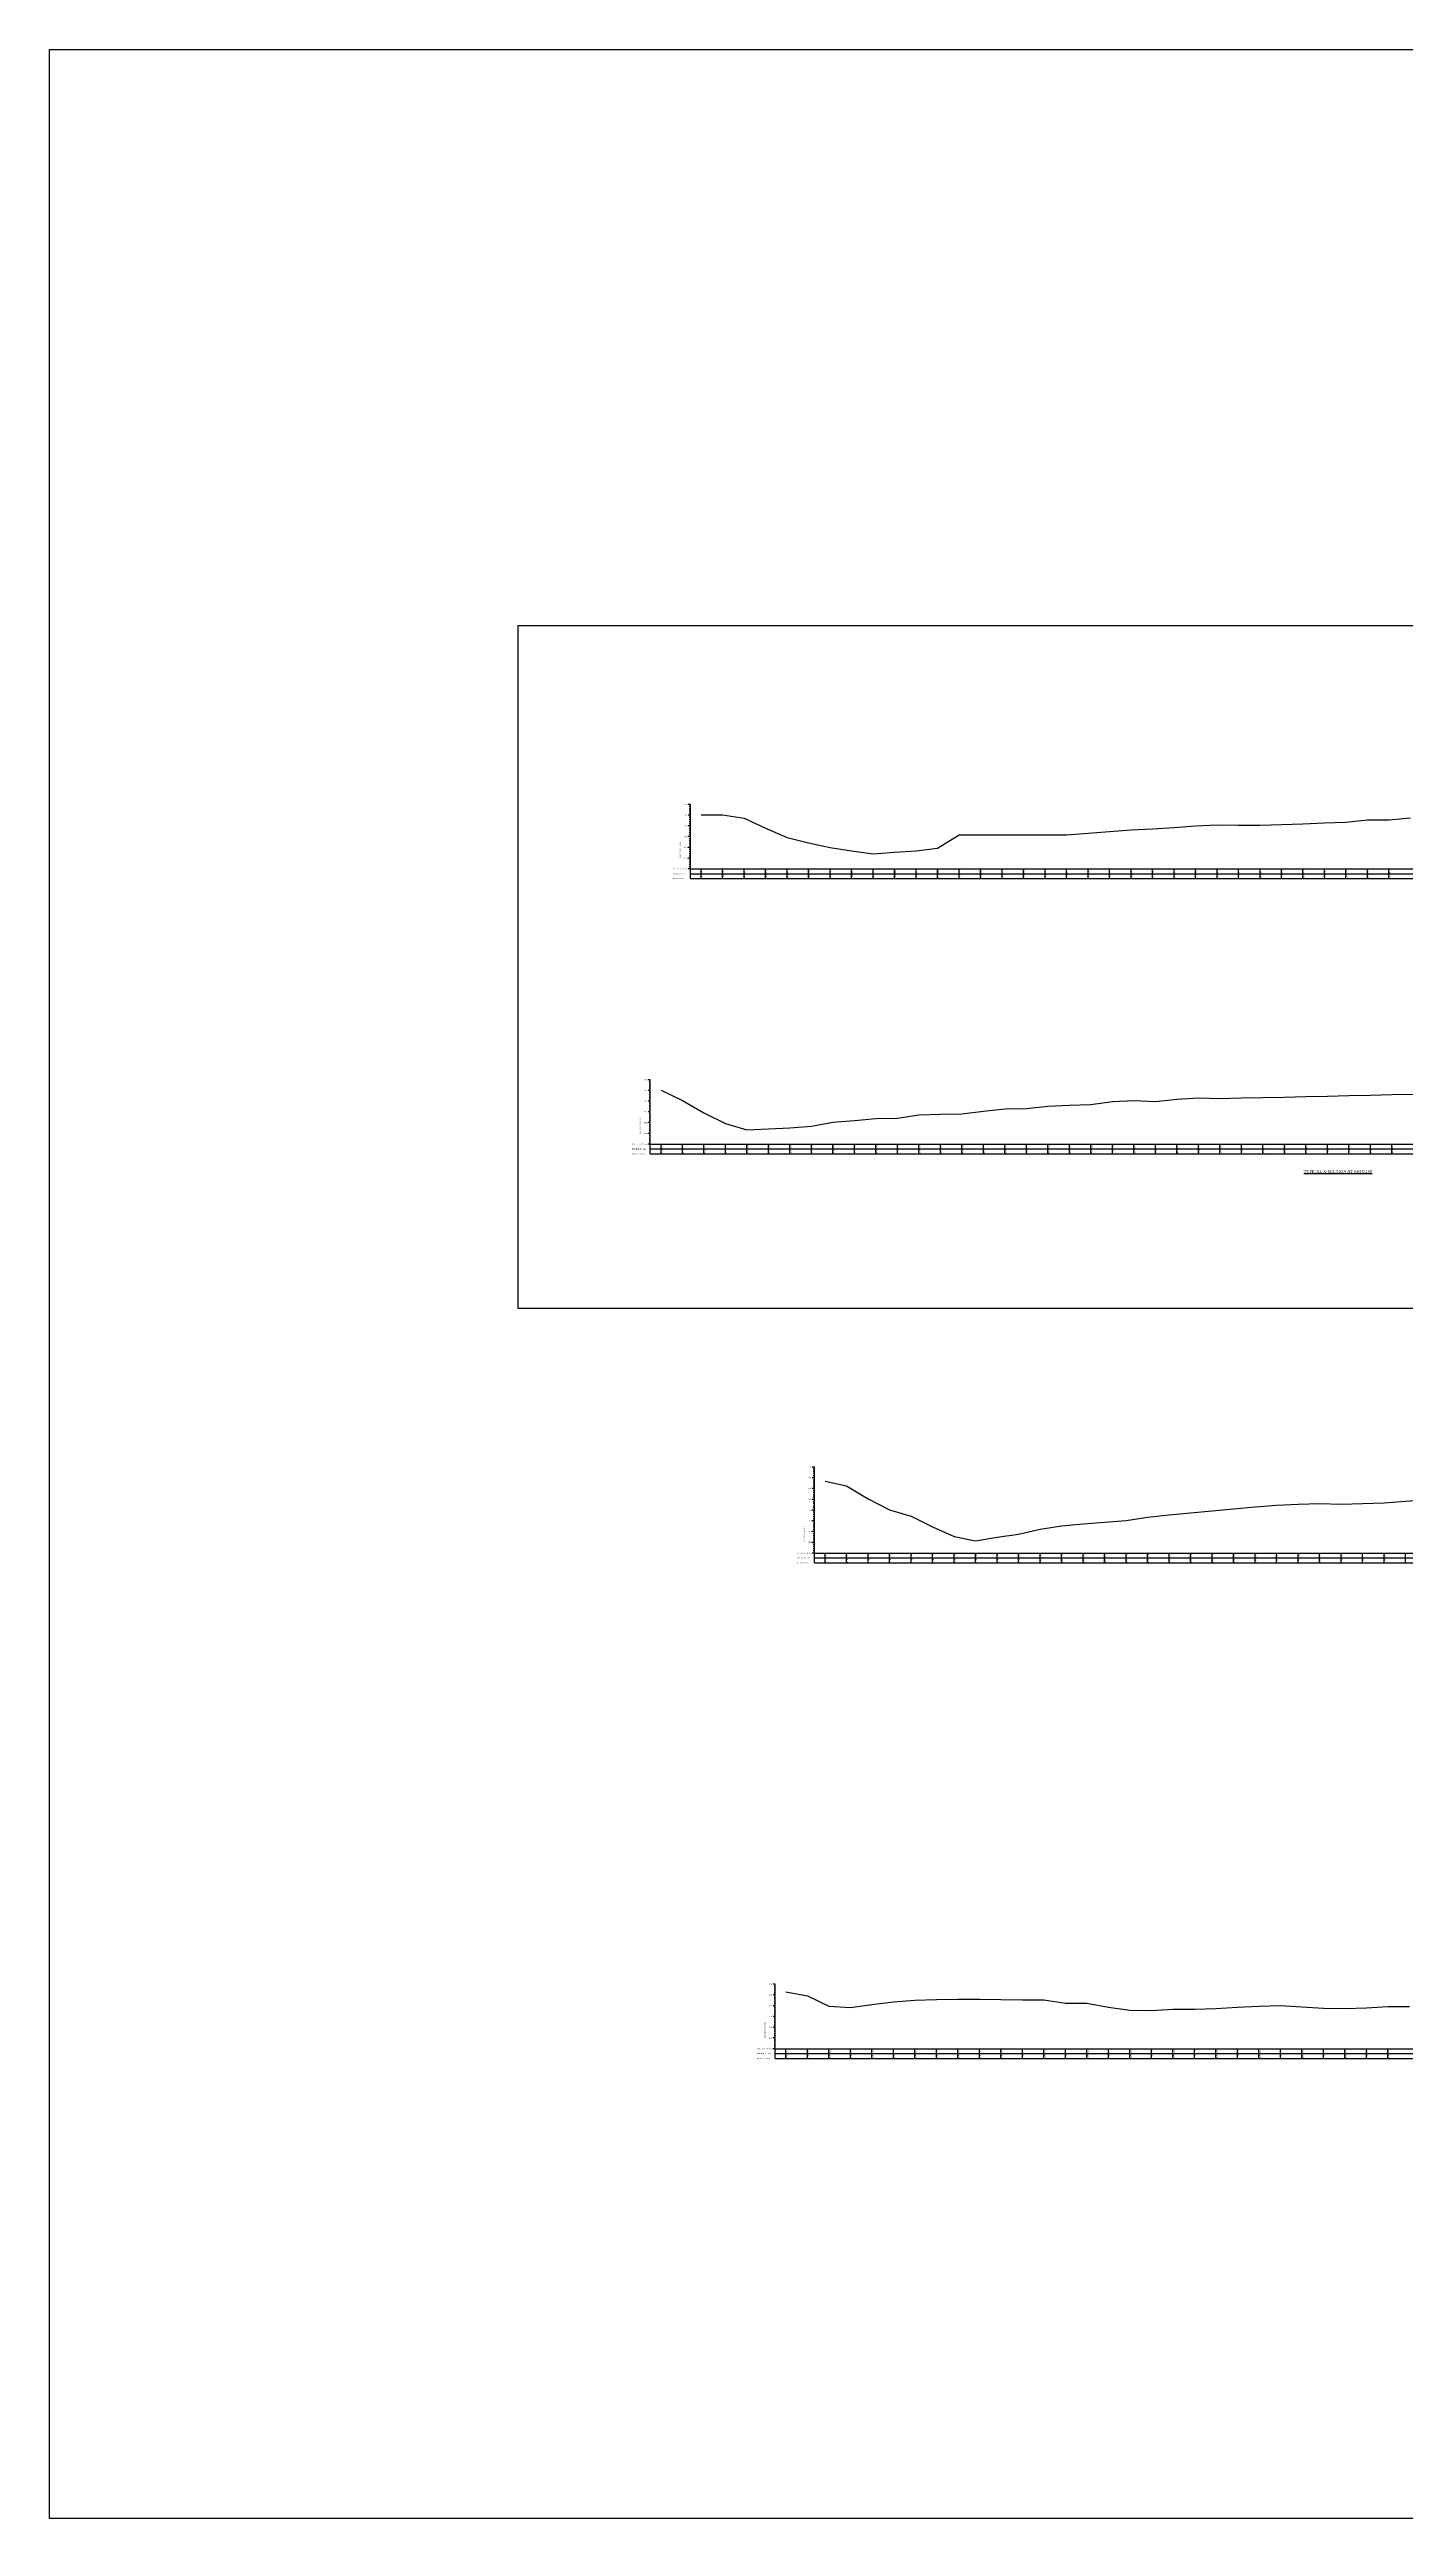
# Model space of a CAD drawing. Header units: metres. Extents: x -148477 to 168932, y -55673 to -2736.
# Drawn here: x -51244 to -50613, y -21406 to -20258 of the extents above; entities that cross this region are included whole.
import ezdxf

# ---------------------------------------------------------------- set-up
doc = ezdxf.new("R2010")
doc.units = ezdxf.units.M
doc.styles.add('liza', font='times.ttf', dxfattribs={"height": 2})
doc.styles.get("Standard").update_dxf_attribs({"font": 'times.ttf'})

msp = doc.modelspace()

# ---------------------------------------------------------------- linework, layer by layer
at = {"color": 6, "linetype": 'Continuous', "lineweight": -3, "ltscale": 0.5}
for p, q in [((-50945.4457, -20608.9241), (-50946.4457, -20608.9241)), ((-50945.4457, -20643.4241), (-50945.4457, -20608.9241)), ((-50945.4457, -20613.9241), (-50946.4457, -20613.9241)), ((-50945.4457, -20618.9241), (-50946.4457, -20618.9241)), ((-50945.4457, -20609.9241), (-50945.9457, -20609.9241)), ((-50945.4457, -20610.9241), (-50945.9457, -20610.9241)), ((-50945.4457, -20611.9241), (-50945.9457, -20611.9241)), ((-50945.4457, -20612.9241), (-50945.9457, -20612.9241)), ((-50945.4457, -20614.9241), (-50945.9457, -20614.9241)), ((-50945.4457, -20615.9241), (-50945.9457, -20615.9241)), ((-50945.4457, -20616.9241), (-50945.9457, -20616.9241)), ((-50945.4457, -20617.9241), (-50945.9457, -20617.9241)), ((-50945.4457, -20619.9241), (-50945.9457, -20619.9241)), ((-50945.4457, -20620.9241), (-50945.9457, -20620.9241)), ((-50945.4457, -20623.9241), (-50946.4457, -20623.9241)), ((-50945.4457, -20628.9241), (-50946.4457, -20628.9241)), ((-50945.4457, -20621.9241), (-50945.9457, -20621.9241)), ((-50945.4457, -20622.9241), (-50945.9457, -20622.9241)), ((-50945.4457, -20624.9241), (-50945.9457, -20624.9241)), ((-50945.4457, -20625.9241), (-50945.9457, -20625.9241)), ((-50945.4457, -20626.9241), (-50945.9457, -20626.9241)), ((-50945.4457, -20627.9241), (-50945.9457, -20627.9241)), ((-50945.4457, -20629.9241), (-50945.9457, -20629.9241)), ((-50945.4457, -20630.9241), (-50945.9457, -20630.9241)), ((-50945.4457, -20631.9241), (-50945.9457, -20631.9241)), ((-50945.4457, -20633.9241), (-50946.4457, -20633.9241)), ((-50945.4457, -20638.9241), (-50946.4457, -20638.9241)), ((-50945.4457, -20632.9241), (-50945.9457, -20632.9241)), ((-50945.4457, -20634.9241), (-50945.9457, -20634.9241)), ((-50945.4457, -20635.9241), (-50945.9457, -20635.9241)), ((-50945.4457, -20636.9241), (-50945.9457, -20636.9241)), ((-50945.4457, -20637.9241), (-50945.9457, -20637.9241)), ((-50945.4457, -20638.9241), (-50240.4457, -20638.9241)), ((-50945.4457, -20641.1741), (-50240.4457, -20641.1741)), ((-50945.4457, -20643.4241), (-50240.4457, -20643.4241)), ((-50940.4457, -20643.4241), (-50940.4457, -20638.9241)), ((-50930.4457, -20643.4241), (-50930.4457, -20638.9241)), ((-50920.4457, -20643.4241), (-50920.4457, -20638.9241)), ((-50910.4457, -20643.4241), (-50910.4457, -20638.9241)), ((-50900.4457, -20643.4241), (-50900.4457, -20638.9241)), ((-50890.4457, -20643.4241), (-50890.4457, -20638.9241)), ((-50880.4457, -20643.4241), (-50880.4457, -20638.9241)), ((-50870.4457, -20643.4241), (-50870.4457, -20638.9241)), ((-50860.4457, -20643.4241), (-50860.4457, -20638.9241)), ((-50850.4457, -20643.4241), (-50850.4457, -20638.9241)), ((-50840.4457, -20643.4241), (-50840.4457, -20638.9241)), ((-50830.4457, -20643.4241), (-50830.4457, -20638.9241)), ((-50820.4457, -20643.4241), (-50820.4457, -20638.9241)), ((-50810.4457, -20643.4241), (-50810.4457, -20638.9241)), ((-50800.4457, -20643.4241), (-50800.4457, -20638.9241)), ((-50790.4457, -20643.4241), (-50790.4457, -20638.9241)), ((-50780.4457, -20643.4241), (-50780.4457, -20638.9241)), ((-50770.4457, -20643.4241), (-50770.4457, -20638.9241)), ((-50760.4457, -20643.4241), (-50760.4457, -20638.9241)), ((-50750.4457, -20643.4241), (-50750.4457, -20638.9241)), ((-50740.4457, -20643.4241), (-50740.4457, -20638.9241)), ((-50730.4457, -20643.4241), (-50730.4457, -20638.9241)), ((-50720.4457, -20643.4241), (-50720.4457, -20638.9241)), ((-50710.4457, -20643.4241), (-50710.4457, -20638.9241)), ((-50700.4457, -20643.4241), (-50700.4457, -20638.9241)), ((-50690.4457, -20643.4241), (-50690.4457, -20638.9241)), ((-50680.4457, -20643.4241), (-50680.4457, -20638.9241)), ((-50670.4457, -20643.4241), (-50670.4457, -20638.9241)), ((-50660.4457, -20643.4241), (-50660.4457, -20638.9241)), ((-50650.4457, -20643.4241), (-50650.4457, -20638.9241)), ((-50640.4457, -20643.4241), (-50640.4457, -20638.9241)), ((-50630.4457, -20643.4241), (-50630.4457, -20638.9241)), ((-50620.4457, -20643.4241), (-50620.4457, -20638.9241)), ((-50964.105, -20736.9842), (-50965.105, -20736.9842)), ((-50964.105, -20741.9842), (-50965.105, -20741.9842)), ((-50964.105, -20746.9842), (-50965.105, -20746.9842)), ((-50964.105, -20737.9842), (-50964.605, -20737.9842)), ((-50964.105, -20738.9842), (-50964.605, -20738.9842)), ((-50964.105, -20739.9842), (-50964.605, -20739.9842)), ((-50964.105, -20740.9842), (-50964.605, -20740.9842)), ((-50964.105, -20742.9842), (-50964.605, -20742.9842)), ((-50964.105, -20743.9842), (-50964.605, -20743.9842)), ((-50964.105, -20744.9842), (-50964.605, -20744.9842)), ((-50964.105, -20745.9842), (-50964.605, -20745.9842)), ((-50964.105, -20771.4842), (-50964.105, -20736.9842)), ((-50964.105, -20751.9842), (-50965.105, -20751.9842)), ((-50964.105, -20756.9842), (-50965.105, -20756.9842)), ((-50964.105, -20747.9842), (-50964.605, -20747.9842)), ((-50964.105, -20748.9842), (-50964.605, -20748.9842)), ((-50964.105, -20749.9842), (-50964.605, -20749.9842)), ((-50964.105, -20750.9842), (-50964.605, -20750.9842)), ((-50964.105, -20752.9842), (-50964.605, -20752.9842)), ((-50964.105, -20753.9842), (-50964.605, -20753.9842)), ((-50964.105, -20754.9842), (-50964.605, -20754.9842)), ((-50964.105, -20755.9842), (-50964.605, -20755.9842)), ((-50964.105, -20757.9842), (-50964.605, -20757.9842)), ((-50964.105, -20758.9842), (-50964.605, -20758.9842)), ((-50964.105, -20761.9842), (-50965.105, -20761.9842)), ((-50964.105, -20766.9842), (-50965.105, -20766.9842)), ((-50964.105, -20759.9842), (-50964.605, -20759.9842)), ((-50964.105, -20760.9842), (-50964.605, -20760.9842)), ((-50964.105, -20762.9842), (-50964.605, -20762.9842)), ((-50964.105, -20763.9842), (-50964.605, -20763.9842)), ((-50964.105, -20764.9842), (-50964.605, -20764.9842)), ((-50964.105, -20765.9842), (-50964.605, -20765.9842)), ((-50964.105, -20766.9842), (-50259.105, -20766.9842)), ((-50964.105, -20769.2342), (-50259.105, -20769.2342)), ((-50959.105, -20771.4842), (-50959.105, -20766.9842)), ((-50949.105, -20771.4842), (-50949.105, -20766.9842)), ((-50939.105, -20771.4842), (-50939.105, -20766.9842)), ((-50929.105, -20771.4842), (-50929.105, -20766.9842)), ((-50919.105, -20771.4842), (-50919.105, -20766.9842)), ((-50909.105, -20771.4842), (-50909.105, -20766.9842)), ((-50899.105, -20771.4842), (-50899.105, -20766.9842)), ((-50889.105, -20771.4842), (-50889.105, -20766.9842)), ((-50879.105, -20771.4842), (-50879.105, -20766.9842)), ((-50869.105, -20771.4842), (-50869.105, -20766.9842)), ((-50859.105, -20771.4842), (-50859.105, -20766.9842)), ((-50849.105, -20771.4842), (-50849.105, -20766.9842)), ((-50839.105, -20771.4842), (-50839.105, -20766.9842)), ((-50829.105, -20771.4842), (-50829.105, -20766.9842)), ((-50819.105, -20771.4842), (-50819.105, -20766.9842)), ((-50809.105, -20771.4842), (-50809.105, -20766.9842)), ((-50799.105, -20771.4842), (-50799.105, -20766.9842)), ((-50789.105, -20771.4842), (-50789.105, -20766.9842)), ((-50779.105, -20771.4842), (-50779.105, -20766.9842)), ((-50769.105, -20771.4842), (-50769.105, -20766.9842)), ((-50759.105, -20771.4842), (-50759.105, -20766.9842)), ((-50749.105, -20771.4842), (-50749.105, -20766.9842)), ((-50739.105, -20771.4842), (-50739.105, -20766.9842)), ((-50729.105, -20771.4842), (-50729.105, -20766.9842)), ((-50719.105, -20771.4842), (-50719.105, -20766.9842)), ((-50709.105, -20771.4842), (-50709.105, -20766.9842)), ((-50699.105, -20771.4842), (-50699.105, -20766.9842)), ((-50689.105, -20771.4842), (-50689.105, -20766.9842)), ((-50679.105, -20771.4842), (-50679.105, -20766.9842)), ((-50669.105, -20771.4842), (-50669.105, -20766.9842)), ((-50659.105, -20771.4842), (-50659.105, -20766.9842)), ((-50649.105, -20771.4842), (-50649.105, -20766.9842)), ((-50639.105, -20771.4842), (-50639.105, -20766.9842)), ((-50629.105, -20771.4842), (-50629.105, -20766.9842)), ((-50619.105, -20771.4842), (-50619.105, -20766.9842)), ((-50964.105, -20771.4842), (-50259.105, -20771.4842)), ((-50887.7553, -20917.2453), (-50888.7553, -20917.2453)), ((-50887.7553, -20918.2453), (-50888.2553, -20918.2453)), ((-50887.7553, -20919.2453), (-50888.2553, -20919.2453)), ((-50887.7553, -20961.7453), (-50887.7553, -20917.2453)), ((-50887.7553, -20922.2453), (-50888.7553, -20922.2453)), ((-50887.7553, -20927.2453), (-50888.7553, -20927.2453)), ((-50887.7553, -20920.2453), (-50888.2553, -20920.2453)), ((-50887.7553, -20921.2453), (-50888.2553, -20921.2453)), ((-50887.7553, -20923.2453), (-50888.2553, -20923.2453)), ((-50887.7553, -20924.2453), (-50888.2553, -20924.2453)), ((-50887.7553, -20925.2453), (-50888.2553, -20925.2453)), ((-50887.7553, -20926.2453), (-50888.2553, -20926.2453)), ((-50887.7553, -20928.2453), (-50888.2553, -20928.2453)), ((-50887.7553, -20929.2453), (-50888.2553, -20929.2453)), ((-50887.7553, -20930.2453), (-50888.2553, -20930.2453)), ((-50887.7553, -20931.2453), (-50888.2553, -20931.2453)), ((-50887.7553, -20932.2453), (-50888.7553, -20932.2453)), ((-50887.7553, -20937.2453), (-50888.7553, -20937.2453)), ((-50887.7553, -20942.2453), (-50888.7553, -20942.2453)), ((-50887.7553, -20933.2453), (-50888.2553, -20933.2453)), ((-50887.7553, -20934.2453), (-50888.2553, -20934.2453)), ((-50887.7553, -20935.2453), (-50888.2553, -20935.2453)), ((-50887.7553, -20936.2453), (-50888.2553, -20936.2453)), ((-50887.7553, -20938.2453), (-50888.2553, -20938.2453)), ((-50887.7553, -20939.2453), (-50888.2553, -20939.2453)), ((-50887.7553, -20940.2453), (-50888.2553, -20940.2453)), ((-50887.7553, -20941.2453), (-50888.2553, -20941.2453)), ((-50887.7553, -20947.2453), (-50888.7553, -20947.2453)), ((-50887.7553, -20952.2453), (-50888.7553, -20952.2453)), ((-50887.7553, -20943.2453), (-50888.2553, -20943.2453)), ((-50887.7553, -20944.2453), (-50888.2553, -20944.2453)), ((-50887.7553, -20945.2453), (-50888.2553, -20945.2453)), ((-50887.7553, -20946.2453), (-50888.2553, -20946.2453)), ((-50887.7553, -20948.2453), (-50888.2553, -20948.2453)), ((-50887.7553, -20949.2453), (-50888.2553, -20949.2453)), ((-50887.7553, -20950.2453), (-50888.2553, -20950.2453)), ((-50887.7553, -20951.2453), (-50888.2553, -20951.2453)), ((-50887.7553, -20953.2453), (-50888.2553, -20953.2453)), ((-50887.7553, -20954.2453), (-50888.2553, -20954.2453)), ((-50887.7553, -20957.2453), (-50888.7553, -20957.2453)), ((-50887.7553, -20955.2453), (-50888.2553, -20955.2453)), ((-50887.7553, -20956.2453), (-50888.2553, -20956.2453)), ((-50887.7553, -20957.2453), (-50252.7553, -20957.2453)), ((-50887.7553, -20959.4953), (-50252.7553, -20959.4953)), ((-50887.7553, -20961.7453), (-50252.7553, -20961.7453)), ((-50882.7553, -20961.7453), (-50882.7553, -20957.2453)), ((-50872.7553, -20961.7453), (-50872.7553, -20957.2453)), ((-50862.7553, -20961.7453), (-50862.7553, -20957.2453)), ((-50852.7553, -20961.7453), (-50852.7553, -20957.2453)), ((-50842.7553, -20961.7453), (-50842.7553, -20957.2453)), ((-50832.7553, -20961.7453), (-50832.7553, -20957.2453)), ((-50822.7553, -20961.7453), (-50822.7553, -20957.2453)), ((-50812.7553, -20961.7453), (-50812.7553, -20957.2453)), ((-50802.7553, -20961.7453), (-50802.7553, -20957.2453)), ((-50792.7553, -20961.7453), (-50792.7553, -20957.2453)), ((-50782.7553, -20961.7453), (-50782.7553, -20957.2453)), ((-50772.7553, -20961.7453), (-50772.7553, -20957.2453)), ((-50762.7553, -20961.7453), (-50762.7553, -20957.2453)), ((-50752.7553, -20961.7453), (-50752.7553, -20957.2453)), ((-50742.7553, -20961.7453), (-50742.7553, -20957.2453)), ((-50732.7553, -20961.7453), (-50732.7553, -20957.2453)), ((-50722.7553, -20961.7453), (-50722.7553, -20957.2453)), ((-50712.7553, -20961.7453), (-50712.7553, -20957.2453)), ((-50702.7553, -20961.7453), (-50702.7553, -20957.2453)), ((-50692.7553, -20961.7453), (-50692.7553, -20957.2453)), ((-50682.7553, -20961.7453), (-50682.7553, -20957.2453)), ((-50672.7553, -20961.7453), (-50672.7553, -20957.2453)), ((-50662.7553, -20961.7453), (-50662.7553, -20957.2453)), ((-50652.7553, -20961.7453), (-50652.7553, -20957.2453)), ((-50642.7553, -20961.7453), (-50642.7553, -20957.2453)), ((-50632.7553, -20961.7453), (-50632.7553, -20957.2453)), ((-50622.7553, -20961.7453), (-50622.7553, -20957.2453)), ((-50612.7553, -20961.7453), (-50612.7553, -20957.2453)), ((-50905.9621, -21157.8317), (-50906.9621, -21157.8317)), ((-50905.9621, -21158.8317), (-50906.4621, -21158.8317)), ((-50905.9621, -21159.8317), (-50906.4621, -21159.8317)), ((-50905.9621, -21160.8317), (-50906.4621, -21160.8317)), ((-50905.9621, -21192.3317), (-50905.9621, -21157.8317)), ((-50905.9621, -21162.8317), (-50906.9621, -21162.8317)), ((-50905.9621, -21167.8317), (-50906.9621, -21167.8317)), ((-50905.9621, -21161.8317), (-50906.4621, -21161.8317)), ((-50905.9621, -21163.8317), (-50906.4621, -21163.8317)), ((-50905.9621, -21164.8317), (-50906.4621, -21164.8317)), ((-50905.9621, -21165.8317), (-50906.4621, -21165.8317)), ((-50905.9621, -21166.8317), (-50906.4621, -21166.8317)), ((-50905.9621, -21168.8317), (-50906.4621, -21168.8317)), ((-50905.9621, -21169.8317), (-50906.4621, -21169.8317)), ((-50905.9621, -21170.8317), (-50906.4621, -21170.8317)), ((-50905.9621, -21171.8317), (-50906.4621, -21171.8317)), ((-50905.9621, -21172.8317), (-50906.9621, -21172.8317)), ((-50905.9621, -21177.8317), (-50906.9621, -21177.8317)), ((-50905.9621, -21182.8317), (-50906.9621, -21182.8317)), ((-50905.9621, -21173.8317), (-50906.4621, -21173.8317)), ((-50905.9621, -21174.8317), (-50906.4621, -21174.8317)), ((-50905.9621, -21175.8317), (-50906.4621, -21175.8317)), ((-50905.9621, -21176.8317), (-50906.4621, -21176.8317)), ((-50905.9621, -21178.8317), (-50906.4621, -21178.8317)), ((-50905.9621, -21179.8317), (-50906.4621, -21179.8317)), ((-50905.9621, -21180.8317), (-50906.4621, -21180.8317)), ((-50905.9621, -21181.8317), (-50906.4621, -21181.8317)), ((-50905.9621, -21183.8317), (-50906.4621, -21183.8317)), ((-50905.9621, -21187.8317), (-50906.9621, -21187.8317)), ((-50905.9621, -21184.8317), (-50906.4621, -21184.8317)), ((-50905.9621, -21185.8317), (-50906.4621, -21185.8317)), ((-50905.9621, -21186.8317), (-50906.4621, -21186.8317)), ((-50905.9621, -21187.8317), (-50280.9621, -21187.8317)), ((-50905.9621, -21190.0817), (-50280.9621, -21190.0817)), ((-50905.9621, -21192.3317), (-50280.9621, -21192.3317)), ((-50900.9621, -21192.3317), (-50900.9621, -21187.8317)), ((-50890.9621, -21192.3317), (-50890.9621, -21187.8317)), ((-50880.9621, -21192.3317), (-50880.9621, -21187.8317)), ((-50870.9621, -21192.3317), (-50870.9621, -21187.8317)), ((-50860.9621, -21192.3317), (-50860.9621, -21187.8317)), ((-50850.9621, -21192.3317), (-50850.9621, -21187.8317)), ((-50840.9621, -21192.3317), (-50840.9621, -21187.8317)), ((-50830.9621, -21192.3317), (-50830.9621, -21187.8317)), ((-50820.9621, -21192.3317), (-50820.9621, -21187.8317)), ((-50810.9621, -21192.3317), (-50810.9621, -21187.8317)), ((-50800.9621, -21192.3317), (-50800.9621, -21187.8317)), ((-50790.9621, -21192.3317), (-50790.9621, -21187.8317)), ((-50780.9621, -21192.3317), (-50780.9621, -21187.8317)), ((-50770.9621, -21192.3317), (-50770.9621, -21187.8317)), ((-50760.9621, -21192.3317), (-50760.9621, -21187.8317)), ((-50750.9621, -21192.3317), (-50750.9621, -21187.8317)), ((-50740.9621, -21192.3317), (-50740.9621, -21187.8317)), ((-50730.9621, -21192.3317), (-50730.9621, -21187.8317)), ((-50720.9621, -21192.3317), (-50720.9621, -21187.8317)), ((-50710.9621, -21192.3317), (-50710.9621, -21187.8317)), ((-50700.9621, -21192.3317), (-50700.9621, -21187.8317)), ((-50690.9621, -21192.3317), (-50690.9621, -21187.8317)), ((-50680.9621, -21192.3317), (-50680.9621, -21187.8317)), ((-50670.9621, -21192.3317), (-50670.9621, -21187.8317)), ((-50660.9621, -21192.3317), (-50660.9621, -21187.8317)), ((-50650.9621, -21192.3317), (-50650.9621, -21187.8317)), ((-50640.9621, -21192.3317), (-50640.9621, -21187.8317)), ((-50630.9621, -21192.3317), (-50630.9621, -21187.8317)), ((-50620.9621, -21192.3317), (-50620.9621, -21187.8317))]:
    msp.add_line(p, q, dxfattribs=at)
for points in [[(-51243.6292, -20257.6429), (-49959.9841, -20257.6429), (-49959.9841, -21406.4526), (-51243.6292, -21406.4526)], [(-51025.5005, -20525.6278), (-50158.2851, -20525.6278), (-50158.2851, -20843.4101), (-51025.5005, -20843.4101)]]:
    msp.add_lwpolyline(points, close=True, dxfattribs=at)
for points in [[(-50940.4457, -20613.7441), (-50930.4457, -20613.7341), (-50920.4457, -20615.2541), (-50910.4457, -20619.9341), (-50900.4457, -20624.2641), (-50890.4457, -20626.8441), (-50880.4457, -20628.9141), (-50870.4457, -20630.5141), (-50860.4457, -20631.8741), (-50850.4457, -20631.1941), (-50840.4457, -20630.4741), (-50830.4457, -20629.2141), (-50820.4457, -20623.0341), (-50810.4457, -20623.0441), (-50800.4457, -20623.0441), (-50790.4457, -20623.0441), (-50780.4457, -20623.0441), (-50770.4457, -20623.0441), (-50760.4457, -20622.3341), (-50750.4457, -20621.5941), (-50740.4457, -20620.7741), (-50730.4457, -20620.3441), (-50720.4457, -20619.6741), (-50710.4457, -20618.8241), (-50700.4457, -20618.4741), (-50690.4457, -20618.5541), (-50680.4457, -20618.5541), (-50670.4457, -20618.3341), (-50660.4457, -20617.8941), (-50650.4457, -20617.4741), (-50640.4457, -20617.1741), (-50630.4457, -20616.0641), (-50620.4457, -20616.0741), (-50610.4457, -20615.1641)], [(-50959.105, -20741.8242), (-50949.105, -20746.6542), (-50939.105, -20752.4242), (-50929.105, -20757.3542), (-50919.105, -20760.3542), (-50909.105, -20759.9142), (-50899.105, -20759.3542), (-50889.105, -20758.6042), (-50879.105, -20756.8142), (-50869.105, -20756.0542), (-50859.105, -20755.1042), (-50849.105, -20754.9442), (-50839.105, -20753.3742), (-50829.105, -20753.0042), (-50819.105, -20752.9042), (-50809.105, -20751.6942), (-50799.105, -20750.5542), (-50789.105, -20750.4242), (-50779.105, -20749.2642), (-50769.105, -20748.7942), (-50759.105, -20748.5642), (-50749.105, -20747.1642), (-50739.105, -20746.6242), (-50729.105, -20747.1242), (-50719.105, -20746.0042), (-50709.105, -20745.4242), (-50699.105, -20745.7242), (-50689.105, -20745.5042), (-50679.105, -20745.2842), (-50669.105, -20745.0642), (-50659.105, -20744.8342), (-50649.105, -20744.6142), (-50639.105, -20744.3942), (-50629.105, -20744.1742), (-50619.105, -20743.9542), (-50609.105, -20743.7342)], [(-50882.7553, -20923.7953), (-50872.7553, -20925.9853), (-50862.7553, -20932.0253), (-50852.7553, -20937.1353), (-50842.7553, -20940.0353), (-50832.7553, -20944.9753), (-50822.7553, -20949.5753), (-50812.7553, -20951.5053), (-50802.7553, -20949.8553), (-50792.7553, -20948.3753), (-50782.7553, -20946.1853), (-50772.7553, -20944.5753), (-50762.7553, -20943.6853), (-50752.7553, -20942.9153), (-50742.7553, -20942.0253), (-50732.7553, -20940.5753), (-50722.7553, -20939.4053), (-50712.7553, -20938.5853), (-50702.7553, -20937.6253), (-50692.7553, -20936.6353), (-50682.7553, -20935.7253), (-50672.7553, -20934.9153), (-50662.7553, -20934.4053), (-50652.7553, -20934.1653), (-50642.7553, -20934.4753), (-50632.7553, -20934.2053), (-50622.7553, -20933.8853), (-50612.7553, -20933.0553), (-50602.7553, -20932.4953)], [(-50900.9621, -21161.3017), (-50890.9621, -21163.2817), (-50880.9621, -21168.0717), (-50870.9621, -21168.6317), (-50860.9621, -21167.2117), (-50850.9621, -21165.9617), (-50840.9621, -21165.3117), (-50830.9621, -21164.9917), (-50820.9621, -21164.8417), (-50810.9621, -21164.8417), (-50800.9621, -21164.9617), (-50790.9621, -21165.1117), (-50780.9621, -21165.1617), (-50770.9621, -21166.6917), (-50760.9621, -21166.7017), (-50750.9621, -21168.4617), (-50740.9621, -21169.8517), (-50730.9621, -21170.1117), (-50720.9621, -21169.3617), (-50710.9621, -21169.4117), (-50700.9621, -21169.1117), (-50690.9621, -21168.5717), (-50680.9621, -21168.0917), (-50670.9621, -21167.6717), (-50660.9621, -21168.3017), (-50650.9621, -21168.9817), (-50640.9621, -21169.1017), (-50630.9621, -21168.7817), (-50620.9621, -21168.2517), (-50610.9621, -21168.1917)]]:
    msp.add_lwpolyline(points, dxfattribs=at)

# ---------------------------------------------------------------- texts
at = {"color": 6, "linetype": 'Continuous', "lineweight": -3, "ltscale": 0.5, "char_height": 0.5, "attachment_point": 1, "style": 'liza'}
for s, insert, width in [('10.00', (-50948.4457, -20608.6741), 2), ('0.00', (-50948.4457, -20618.6741), 2), ('5.00', (-50948.4457, -20613.6741), 2), ('-5.00', (-50948.4457, -20623.6741), 2), ('-10.00', (-50948.4457, -20628.6741), 2), ('DATUM AT -20.00 (m)', (-50953.9457, -20638.6741), 7.5), ('EXISTING R.L. (m)', (-50953.9457, -20640.9241), 7.5), ('DISTANCE IN (m)', (-50953.9457, -20643.1741), 7.5), ('-15.00', (-50948.4457, -20633.6741), 2), ('0.00', (-50967.105, -20746.7342), 2), ('5.00', (-50967.105, -20741.7342), 2), ('10.00', (-50967.105, -20736.7342), 2), ('-5.00', (-50967.105, -20751.7342), 2), ('-10.00', (-50967.105, -20756.7342), 2), ('DATUM AT -20.00 (m)', (-50972.605, -20766.7342), 7.5), ('EXISTING R.L. (m)', (-50972.605, -20768.9842), 7.5), ('-15.00', (-50967.105, -20761.7342), 2), ('DISTANCE IN (m)', (-50972.605, -20771.2342), 7.5), ('10.00', (-50890.7553, -20916.9953), 2), ('0.00', (-50890.7553, -20926.9953), 2), ('5.00', (-50890.7553, -20921.9953), 2), ('-5.00', (-50890.7553, -20931.9953), 2), ('-10.00', (-50890.7553, -20936.9953), 2), ('-15.00', (-50890.7553, -20941.9953), 2), ('-20.00', (-50890.7553, -20946.9953), 2), ('-25.00', (-50890.7553, -20951.9953), 2), ('DATUM AT -30.00 (m)', (-50896.2553, -20956.9953), 7.5), ('EXISTING R.L. (m)', (-50896.2553, -20959.2453), 7.5), ('DISTANCE IN (m)', (-50896.2553, -20961.4953), 7.5), ('10.00', (-50908.9621, -21157.5817), 2), ('0.00', (-50908.9621, -21167.5817), 2), ('5.00', (-50908.9621, -21162.5817), 2), ('-5.00', (-50908.9621, -21172.5817), 2), ('-10.00', (-50908.9621, -21177.5817), 2), ('-15.00', (-50908.9621, -21182.5817), 2), ('DATUM AT -20.00 (m)', (-50914.4621, -21187.5817), 7.5), ('EXISTING R.L. (m)', (-50914.4621, -21189.8317), 7.5), ('DISTANCE IN (m)', (-50914.4621, -21192.0817), 7.5)]:
    msp.add_mtext(s, dxfattribs=dict(at, insert=insert, width=width))
at = {"color": 6, "linetype": 'Continuous', "lineweight": -3, "ltscale": 0.5, "char_height": 0.5, "attachment_point": 1, "rotation": 90, "style": 'liza'}
for s, insert, width in [('ELEVATION (m PWD)', (-50950.4457, -20633.9241), 10), ('5.18', (-50940.3457, -20641.0741), 2.15), ('0.00', (-50940.3457, -20643.3241), 2.15), ('10.00', (-50930.3457, -20643.3241), 2.15), ('5.19', (-50930.3457, -20641.0741), 2.15), ('20.00', (-50920.3457, -20643.3241), 2.15), ('3.67', (-50920.3457, -20641.0741), 2.15), ('-1.01', (-50910.3457, -20641.0741), 2.15), ('30.00', (-50910.3457, -20643.3241), 2.15), ('40.00', (-50900.3457, -20643.3241), 2.15), ('-5.34', (-50900.3457, -20641.0741), 2.15), ('50.00', (-50890.3457, -20643.3241), 2.15), ('-7.92', (-50890.3457, -20641.0741), 2.15), ('60.00', (-50880.3457, -20643.3241), 2.15), ('-9.99', (-50880.3457, -20641.0741), 2.15), ('70.00', (-50870.3457, -20643.3241), 2.15), ('-11.59', (-50870.3457, -20641.0741), 2.15), ('80.00', (-50860.3457, -20643.3241), 2.15), ('-12.95', (-50860.3457, -20641.0741), 2.15), ('90.00', (-50850.3457, -20643.3241), 2.15), ('-12.27', (-50850.3457, -20641.0741), 2.15), ('100.00', (-50840.3457, -20643.3241), 2.15), ('-11.55', (-50840.3457, -20641.0741), 2.15), ('-10.29', (-50830.3457, -20641.0741), 2.15), ('110.00', (-50830.3457, -20643.3241), 2.15), ('120.00', (-50820.3457, -20643.3241), 2.15), ('-4.11', (-50820.3457, -20641.0741), 2.15), ('130.00', (-50810.3457, -20643.3241), 2.15), ('-4.12', (-50810.3457, -20641.0741), 2.15), ('140.00', (-50800.3457, -20643.3241), 2.15), ('-4.12', (-50800.3457, -20641.0741), 2.15), ('150.00', (-50790.3457, -20643.3241), 2.15), ('-4.12', (-50790.3457, -20641.0741), 2.15), ('160.00', (-50780.3457, -20643.3241), 2.15), ('-4.12', (-50780.3457, -20641.0741), 2.15), ('170.00', (-50770.3457, -20643.3241), 2.15), ('-4.12', (-50770.3457, -20641.0741), 2.15), ('180.00', (-50760.3457, -20643.3241), 2.15), ('-3.41', (-50760.3457, -20641.0741), 2.15), ('190.00', (-50750.3457, -20643.3241), 2.15), ('-2.67', (-50750.3457, -20641.0741), 2.15), ('-1.85', (-50740.3457, -20641.0741), 2.15), ('200.00', (-50740.3457, -20643.3241), 2.15), ('210.00', (-50730.3457, -20643.3241), 2.15), ('-1.42', (-50730.3457, -20641.0741), 2.15), ('-0.75', (-50720.3457, -20641.0741), 2.15), ('220.00', (-50720.3457, -20643.3241), 2.15), ('0.10', (-50710.3457, -20641.0741), 2.15), ('230.00', (-50710.3457, -20643.3241), 2.15), ('0.45', (-50700.3457, -20641.0741), 2.15), ('240.00', (-50700.3457, -20643.3241), 2.15), ('0.37', (-50690.3457, -20641.0741), 2.15), ('250.00', (-50690.3457, -20643.3241), 2.15), ('0.37', (-50680.3457, -20641.0741), 2.15), ('260.00', (-50680.3457, -20643.3241), 2.15), ('0.59', (-50670.3457, -20641.0741), 2.15), ('270.00', (-50670.3457, -20643.3241), 2.15), ('1.03', (-50660.3457, -20641.0741), 2.15), ('280.00', (-50660.3457, -20643.3241), 2.15), ('290.00', (-50650.3457, -20643.3241), 2.15), ('1.45', (-50650.3457, -20641.0741), 2.15), ('300.00', (-50640.3457, -20643.3241), 2.15), ('1.75', (-50640.3457, -20641.0741), 2.15), ('2.86', (-50630.3457, -20641.0741), 2.15), ('310.00', (-50630.3457, -20643.3241), 2.15), ('2.85', (-50620.3457, -20641.0741), 2.15), ('320.00', (-50620.3457, -20643.3241), 2.15), ('ELEVATION (m PWD)', (-50969.105, -20761.9842), 10), ('0.00', (-50959.005, -20771.3842), 2.15), ('5.16', (-50959.005, -20769.1342), 2.15), ('0.33', (-50949.005, -20769.1342), 2.15), ('10.00', (-50949.005, -20771.3842), 2.15), ('20.00', (-50939.005, -20771.3842), 2.15), ('-5.44', (-50939.005, -20769.1342), 2.15), ('-10.37', (-50929.005, -20769.1342), 2.15), ('30.00', (-50929.005, -20771.3842), 2.15), ('40.00', (-50919.005, -20771.3842), 2.15), ('-13.37', (-50919.005, -20769.1342), 2.15), ('50.00', (-50909.005, -20771.3842), 2.15), ('-12.93', (-50909.005, -20769.1342), 2.15), ('60.00', (-50899.005, -20771.3842), 2.15), ('-12.37', (-50899.005, -20769.1342), 2.15), ('70.00', (-50889.005, -20771.3842), 2.15), ('-11.62', (-50889.005, -20769.1342), 2.15), ('-9.83', (-50879.005, -20769.1342), 2.15), ('80.00', (-50879.005, -20771.3842), 2.15), ('-9.07', (-50869.005, -20769.1342), 2.15), ('90.00', (-50869.005, -20771.3842), 2.15), ('-8.12', (-50859.005, -20769.1342), 2.15), ('100.00', (-50859.005, -20771.3842), 2.15), ('110.00', (-50849.005, -20771.3842), 2.15), ('-7.96', (-50849.005, -20769.1342), 2.15), ('120.00', (-50839.005, -20771.3842), 2.15), ('-6.39', (-50839.005, -20769.1342), 2.15), ('-6.02', (-50829.005, -20769.1342), 2.15), ('130.00', (-50829.005, -20771.3842), 2.15), ('140.00', (-50819.005, -20771.3842), 2.15), ('-5.92', (-50819.005, -20769.1342), 2.15), ('150.00', (-50809.005, -20771.3842), 2.15), ('-4.71', (-50809.005, -20769.1342), 2.15), ('160.00', (-50799.005, -20771.3842), 2.15), ('-3.57', (-50799.005, -20769.1342), 2.15), ('170.00', (-50789.005, -20771.3842), 2.15), ('-3.44', (-50789.005, -20769.1342), 2.15), ('-2.28', (-50779.005, -20769.1342), 2.15), ('180.00', (-50779.005, -20771.3842), 2.15), ('-1.81', (-50769.005, -20769.1342), 2.15), ('190.00', (-50769.005, -20771.3842), 2.15), ('-1.58', (-50759.005, -20769.1342), 2.15), ('200.00', (-50759.005, -20771.3842), 2.15), ('-0.18', (-50749.005, -20769.1342), 2.15), ('210.00', (-50749.005, -20771.3842), 2.15), ('0.36', (-50739.005, -20769.1342), 2.15), ('220.00', (-50739.005, -20771.3842), 2.15), ('-0.14', (-50729.005, -20769.1342), 2.15), ('230.00', (-50729.005, -20771.3842), 2.15), ('0.98', (-50719.005, -20769.1342), 2.15), ('240.00', (-50719.005, -20771.3842), 2.15), ('250.00', (-50709.005, -20771.3842), 2.15), ('1.56', (-50709.005, -20769.1342), 2.15), ('260.00', (-50699.005, -20771.3842), 2.15), ('1.26', (-50699.005, -20769.1342), 2.15), ('1.48', (-50689.005, -20769.1342), 2.15), ('270.00', (-50689.005, -20771.3842), 2.15), ('1.70', (-50679.005, -20769.1342), 2.15), ('280.00', (-50679.005, -20771.3842), 2.15), ('290.00', (-50669.005, -20771.3842), 2.15), ('1.92', (-50669.005, -20769.1342), 2.15), ('300.00', (-50659.005, -20771.3842), 2.15), ('2.15', (-50659.005, -20769.1342), 2.15), ('310.00', (-50649.005, -20771.3842), 2.15), ('2.37', (-50649.005, -20769.1342), 2.15), ('320.00', (-50639.005, -20771.3842), 2.15), ('2.59', (-50639.005, -20769.1342), 2.15), ('2.81', (-50629.005, -20769.1342), 2.15), ('330.00', (-50629.005, -20771.3842), 2.15), ('3.03', (-50619.005, -20769.1342), 2.15), ('340.00', (-50619.005, -20771.3842), 2.15), ('ELEVATION (m PWD)', (-50892.7553, -20952.2453), 10), ('0.00', (-50882.6553, -20961.6453), 2.15), ('3.45', (-50882.6553, -20959.3953), 2.15), ('10.00', (-50872.6553, -20961.6453), 2.15), ('1.26', (-50872.6553, -20959.3953), 2.15), ('-4.78', (-50862.6553, -20959.3953), 2.15), ('20.00', (-50862.6553, -20961.6453), 2.15), ('-9.89', (-50852.6553, -20959.3953), 2.15), ('30.00', (-50852.6553, -20961.6453), 2.15), ('40.00', (-50842.6553, -20961.6453), 2.15), ('-12.79', (-50842.6553, -20959.3953), 2.15), ('50.00', (-50832.6553, -20961.6453), 2.15), ('-17.73', (-50832.6553, -20959.3953), 2.15), ('60.00', (-50822.6553, -20961.6453), 2.15), ('-22.33', (-50822.6553, -20959.3953), 2.15), ('70.00', (-50812.6553, -20961.6453), 2.15), ('-24.26', (-50812.6553, -20959.3953), 2.15), ('80.00', (-50802.6553, -20961.6453), 2.15), ('-22.61', (-50802.6553, -20959.3953), 2.15), ('90.00', (-50792.6553, -20961.6453), 2.15), ('-21.13', (-50792.6553, -20959.3953), 2.15), ('-18.94', (-50782.6553, -20959.3953), 2.15), ('100.00', (-50782.6553, -20961.6453), 2.15), ('110.00', (-50772.6553, -20961.6453), 2.15), ('-17.33', (-50772.6553, -20959.3953), 2.15), ('120.00', (-50762.6553, -20961.6453), 2.15), ('-16.44', (-50762.6553, -20959.3953), 2.15), ('130.00', (-50752.6553, -20961.6453), 2.15), ('-15.67', (-50752.6553, -20959.3953), 2.15), ('-14.78', (-50742.6553, -20959.3953), 2.15), ('140.00', (-50742.6553, -20961.6453), 2.15), ('150.00', (-50732.6553, -20961.6453), 2.15), ('-13.33', (-50732.6553, -20959.3953), 2.15), ('160.00', (-50722.6553, -20961.6453), 2.15), ('-12.16', (-50722.6553, -20959.3953), 2.15), ('170.00', (-50712.6553, -20961.6453), 2.15), ('-11.34', (-50712.6553, -20959.3953), 2.15), ('-10.38', (-50702.6553, -20959.3953), 2.15), ('180.00', (-50702.6553, -20961.6453), 2.15), ('190.00', (-50692.6553, -20961.6453), 2.15), ('-9.39', (-50692.6553, -20959.3953), 2.15), ('-8.48', (-50682.6553, -20959.3953), 2.15), ('200.00', (-50682.6553, -20961.6453), 2.15), ('210.00', (-50672.6553, -20961.6453), 2.15), ('-7.67', (-50672.6553, -20959.3953), 2.15), ('220.00', (-50662.6553, -20961.6453), 2.15), ('-7.16', (-50662.6553, -20959.3953), 2.15), ('230.00', (-50652.6553, -20961.6453), 2.15), ('-6.92', (-50652.6553, -20959.3953), 2.15), ('240.00', (-50642.6553, -20961.6453), 2.15), ('-7.23', (-50642.6553, -20959.3953), 2.15), ('250.00', (-50632.6553, -20961.6453), 2.15), ('-6.96', (-50632.6553, -20959.3953), 2.15), ('260.00', (-50622.6553, -20961.6453), 2.15), ('-6.64', (-50622.6553, -20959.3953), 2.15), ('ELEVATION (m PWD)', (-50910.9621, -21182.8317), 10), ('0.00', (-50900.8621, -21192.2317), 2.15), ('6.53', (-50900.8621, -21189.9817), 2.15), ('10.00', (-50890.8621, -21192.2317), 2.15), ('4.55', (-50890.8621, -21189.9817), 2.15), ('-0.24', (-50880.8621, -21189.9817), 2.15), ('20.00', (-50880.8621, -21192.2317), 2.15), ('-0.80', (-50870.8621, -21189.9817), 2.15), ('30.00', (-50870.8621, -21192.2317), 2.15), ('0.62', (-50860.8621, -21189.9817), 2.15), ('40.00', (-50860.8621, -21192.2317), 2.15), ('1.87', (-50850.8621, -21189.9817), 2.15), ('50.00', (-50850.8621, -21192.2317), 2.15), ('60.00', (-50840.8621, -21192.2317), 2.15), ('2.52', (-50840.8621, -21189.9817), 2.15), ('2.84', (-50830.8621, -21189.9817), 2.15), ('70.00', (-50830.8621, -21192.2317), 2.15), ('80.00', (-50820.8621, -21192.2317), 2.15), ('2.99', (-50820.8621, -21189.9817), 2.15), ('90.00', (-50810.8621, -21192.2317), 2.15), ('2.99', (-50810.8621, -21189.9817), 2.15), ('2.87', (-50800.8621, -21189.9817), 2.15), ('100.00', (-50800.8621, -21192.2317), 2.15), ('110.00', (-50790.8621, -21192.2317), 2.15), ('2.72', (-50790.8621, -21189.9817), 2.15), ('120.00', (-50780.8621, -21192.2317), 2.15), ('2.67', (-50780.8621, -21189.9817), 2.15), ('130.00', (-50770.8621, -21192.2317), 2.15), ('1.14', (-50770.8621, -21189.9817), 2.15), ('140.00', (-50760.8621, -21192.2317), 2.15), ('1.13', (-50760.8621, -21189.9817), 2.15), ('-0.63', (-50750.8621, -21189.9817), 2.15), ('150.00', (-50750.8621, -21192.2317), 2.15), ('-2.02', (-50740.8621, -21189.9817), 2.15), ('160.00', (-50740.8621, -21192.2317), 2.15), ('-2.28', (-50730.8621, -21189.9817), 2.15), ('170.00', (-50730.8621, -21192.2317), 2.15), ('180.00', (-50720.8621, -21192.2317), 2.15), ('-1.53', (-50720.8621, -21189.9817), 2.15), ('-1.58', (-50710.8621, -21189.9817), 2.15), ('190.00', (-50710.8621, -21192.2317), 2.15), ('-1.28', (-50700.8621, -21189.9817), 2.15), ('200.00', (-50700.8621, -21192.2317), 2.15), ('-0.74', (-50690.8621, -21189.9817), 2.15), ('210.00', (-50690.8621, -21192.2317), 2.15), ('-0.26', (-50680.8621, -21189.9817), 2.15), ('220.00', (-50680.8621, -21192.2317), 2.15), ('0.16', (-50670.8621, -21189.9817), 2.15), ('230.00', (-50670.8621, -21192.2317), 2.15), ('-0.47', (-50660.8621, -21189.9817), 2.15), ('240.00', (-50660.8621, -21192.2317), 2.15), ('250.00', (-50650.8621, -21192.2317), 2.15), ('-1.15', (-50650.8621, -21189.9817), 2.15), ('260.00', (-50640.8621, -21192.2317), 2.15), ('-1.27', (-50640.8621, -21189.9817), 2.15), ('-0.95', (-50630.8621, -21189.9817), 2.15), ('270.00', (-50630.8621, -21192.2317), 2.15), ('-0.42', (-50620.8621, -21189.9817), 2.15), ('280.00', (-50620.8621, -21192.2317), 2.15)]:
    msp.add_mtext(s, dxfattribs=dict(at, insert=insert, width=width))
at = {"color": 0, "linetype": 'ByBlock', "lineweight": 30, "insert": (-50660.1134, -20779.0084), "char_height": 1.326841, "width": 81.781813, "attachment_point": 1}
msp.add_mtext('{\\LTYPICAL X-SECTION AT KM 0.100}', dxfattribs=at)

doc.saveas('drawing.dxf')
